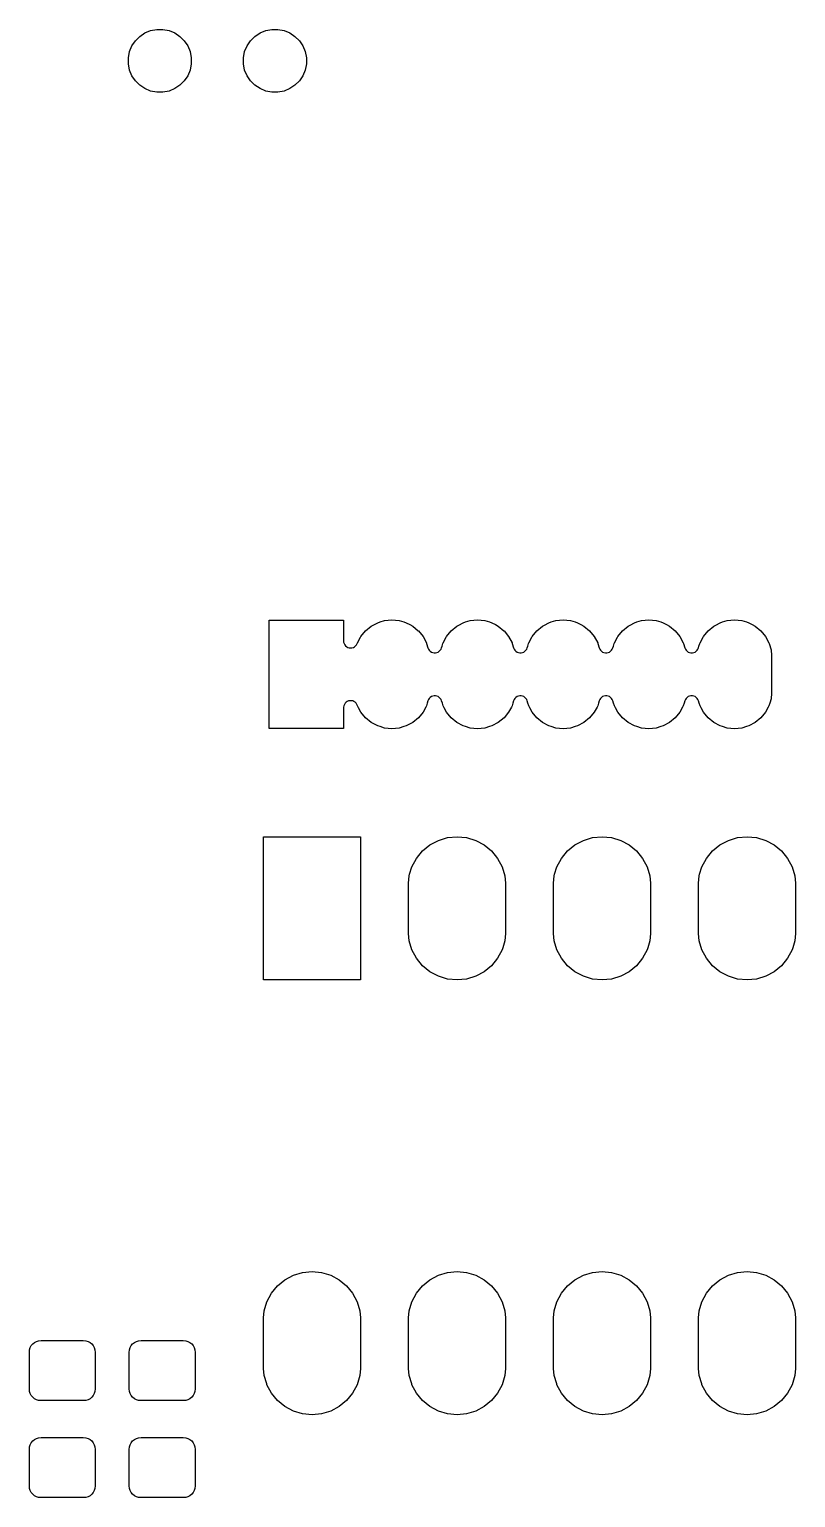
# Model space of a CAD drawing. Extents: x 44 to 169, y -134 to -49.
# Drawn here: x 107.35 to 120.77, y -132.33 to -106.6 of the extents above; entities that cross this region are included whole.
import ezdxf

# ---------------------------------------------------------------- set-up
doc = ezdxf.new("R2010")
doc.units = 0
doc.header["$MEASUREMENT"] = 0
doc.layers.add('BLACK', color=7, linetype='CONTINUOUS')

msp = doc.modelspace()

# ---------------------------------------------------------------- linework, layer by layer
at = {"layer": 'BLACK', "linetype": 'CONTINUOUS'}
for p, q in [((109.206, -106.799), (109.283, -106.722)), ((109.283, -106.722), (109.373, -106.662)), ((109.373, -106.662), (109.473, -106.62)), ((109.473, -106.62), (109.58, -106.599)), ((109.58, -106.599), (109.688, -106.599)), ((109.688, -106.599), (109.795, -106.62)), ((109.795, -106.62), (109.895, -106.662)), ((109.895, -106.662), (109.985, -106.722)), ((109.985, -106.722), (110.062, -106.799)), ((111.222, -106.799), (111.299, -106.722)), ((111.299, -106.722), (111.389, -106.662)), ((111.389, -106.662), (111.489, -106.62)), ((111.489, -106.62), (111.596, -106.599)), ((111.596, -106.599), (111.704, -106.599)), ((111.704, -106.599), (111.811, -106.62)), ((111.811, -106.62), (111.911, -106.662)), ((111.911, -106.662), (112.001, -106.722)), ((112.001, -106.722), (112.078, -106.799)), ((109.083, -107.096), (109.104, -106.989)), ((109.104, -106.989), (109.146, -106.889)), ((109.146, -106.889), (109.206, -106.799)), ((110.062, -106.799), (110.122, -106.889)), ((110.122, -106.889), (110.164, -106.989)), ((110.164, -106.989), (110.185, -107.096)), ((111.099, -107.096), (111.12, -106.989)), ((111.12, -106.989), (111.162, -106.889)), ((111.162, -106.889), (111.222, -106.799)), ((112.078, -106.799), (112.138, -106.889)), ((112.138, -106.889), (112.18, -106.989)), ((112.18, -106.989), (112.201, -107.096)), ((109.083, -107.204), (109.083, -107.096)), ((109.104, -107.311), (109.083, -107.204)), ((110.185, -107.204), (110.164, -107.311)), ((110.185, -107.096), (110.185, -107.204)), ((111.099, -107.204), (111.099, -107.096)), ((111.12, -107.311), (111.099, -107.204)), ((112.201, -107.204), (112.18, -107.311)), ((112.201, -107.096), (112.201, -107.204)), ((109.146, -107.411), (109.104, -107.311)), ((109.206, -107.501), (109.146, -107.411)), ((109.283, -107.578), (109.206, -107.501)), ((110.062, -107.501), (109.985, -107.578)), ((110.122, -107.411), (110.062, -107.501)), ((110.164, -107.311), (110.122, -107.411)), ((111.162, -107.411), (111.12, -107.311)), ((111.222, -107.501), (111.162, -107.411)), ((111.299, -107.578), (111.222, -107.501)), ((112.078, -107.501), (112.001, -107.578)), ((112.138, -107.411), (112.078, -107.501)), ((112.18, -107.311), (112.138, -107.411)), ((109.373, -107.638), (109.283, -107.578)), ((109.473, -107.68), (109.373, -107.638)), ((109.58, -107.701), (109.473, -107.68)), ((109.688, -107.701), (109.58, -107.701)), ((109.795, -107.68), (109.688, -107.701)), ((109.895, -107.638), (109.795, -107.68)), ((109.985, -107.578), (109.895, -107.638)), ((111.389, -107.638), (111.299, -107.578)), ((111.489, -107.68), (111.389, -107.638)), ((111.596, -107.701), (111.489, -107.68)), ((111.704, -107.701), (111.596, -107.701)), ((111.811, -107.68), (111.704, -107.701)), ((111.911, -107.638), (111.811, -107.68)), ((112.001, -107.578), (111.911, -107.638)), ((111.549, -118.851), (111.549, -116.949)), ((111.549, -116.949), (112.851, -116.949)), ((112.851, -116.949), (112.851, -117.313)), ((113.237, -117.137), (113.337, -117.056)), ((113.337, -117.056), (113.371, -117.037)), ((113.371, -117.037), (113.45, -116.996)), ((113.45, -116.996), (113.491, -116.983)), ((113.491, -116.983), (113.572, -116.958)), ((113.572, -116.958), (113.7, -116.946)), ((113.7, -116.946), (113.828, -116.958)), ((113.828, -116.958), (113.909, -116.983)), ((113.909, -116.983), (113.95, -116.996)), ((113.95, -116.996), (114.011, -117.028)), ((114.011, -117.028), (114.063, -117.056)), ((114.063, -117.056), (114.063, -117.056)), ((114.063, -117.056), (114.063, -117.056)), ((114.063, -117.056), (114.161, -117.137)), ((114.737, -117.137), (114.837, -117.056)), ((114.837, -117.056), (114.871, -117.037)), ((114.871, -117.037), (114.95, -116.996)), ((114.95, -116.996), (114.991, -116.983)), ((114.991, -116.983), (115.072, -116.958)), ((115.072, -116.958), (115.2, -116.946)), ((115.2, -116.946), (115.328, -116.958)), ((115.328, -116.958), (115.409, -116.983)), ((115.409, -116.983), (115.45, -116.996)), ((115.45, -116.996), (115.511, -117.028)), ((115.511, -117.028), (115.563, -117.056)), ((115.563, -117.056), (115.563, -117.056)), ((115.563, -117.056), (115.563, -117.056)), ((115.563, -117.056), (115.661, -117.137)), ((116.237, -117.137), (116.337, -117.056)), ((116.337, -117.056), (116.371, -117.037)), ((116.371, -117.037), (116.45, -116.996)), ((116.45, -116.996), (116.491, -116.983)), ((116.491, -116.983), (116.572, -116.958)), ((116.572, -116.958), (116.7, -116.946)), ((116.7, -116.946), (116.828, -116.958)), ((116.828, -116.958), (116.909, -116.983)), ((116.909, -116.983), (116.95, -116.996)), ((116.95, -116.996), (117.011, -117.028)), ((117.011, -117.028), (117.063, -117.056)), ((117.063, -117.056), (117.063, -117.056)), ((117.063, -117.056), (117.063, -117.056)), ((117.063, -117.056), (117.161, -117.137)), ((117.737, -117.137), (117.837, -117.056)), ((117.837, -117.056), (117.871, -117.037)), ((117.871, -117.037), (117.95, -116.996)), ((117.95, -116.996), (117.991, -116.983)), ((117.991, -116.983), (118.072, -116.958)), ((118.072, -116.958), (118.2, -116.946)), ((118.2, -116.946), (118.328, -116.958)), ((118.328, -116.958), (118.409, -116.983)), ((118.409, -116.983), (118.45, -116.996)), ((118.45, -116.996), (118.511, -117.028)), ((118.511, -117.028), (118.563, -117.056)), ((118.563, -117.056), (118.563, -117.056)), ((118.563, -117.056), (118.563, -117.056)), ((118.563, -117.056), (118.661, -117.137)), ((119.237, -117.137), (119.337, -117.056)), ((119.337, -117.056), (119.371, -117.037)), ((119.371, -117.037), (119.45, -116.996)), ((119.45, -116.996), (119.491, -116.983)), ((119.491, -116.983), (119.572, -116.958)), ((119.572, -116.958), (119.7, -116.946)), ((119.7, -116.946), (119.828, -116.958)), ((119.828, -116.958), (119.909, -116.983)), ((119.909, -116.983), (119.95, -116.996)), ((119.95, -116.996), (120.011, -117.028)), ((120.011, -117.028), (120.063, -117.056)), ((120.063, -117.056), (120.063, -117.056)), ((120.063, -117.056), (120.063, -117.056)), ((120.063, -117.056), (120.161, -117.137)), ((112.851, -117.313), (112.853, -117.338)), ((113.096, -117.35), (113.149, -117.25)), ((113.149, -117.25), (113.156, -117.237)), ((113.156, -117.237), (113.237, -117.137)), ((114.161, -117.137), (114.163, -117.137)), ((114.163, -117.137), (114.244, -117.237)), ((114.244, -117.237), (114.244, -117.237)), ((114.244, -117.237), (114.304, -117.35)), ((114.596, -117.35), (114.649, -117.25)), ((114.649, -117.25), (114.656, -117.237)), ((114.656, -117.237), (114.737, -117.137)), ((115.661, -117.137), (115.663, -117.137)), ((115.663, -117.137), (115.744, -117.237)), ((115.744, -117.237), (115.744, -117.237)), ((115.744, -117.237), (115.804, -117.35)), ((116.096, -117.35), (116.149, -117.25)), ((116.149, -117.25), (116.156, -117.237)), ((116.156, -117.237), (116.237, -117.137)), ((117.161, -117.137), (117.163, -117.137)), ((117.163, -117.137), (117.244, -117.237)), ((117.244, -117.237), (117.244, -117.237)), ((117.244, -117.237), (117.304, -117.35)), ((117.596, -117.35), (117.649, -117.25)), ((117.649, -117.25), (117.656, -117.237)), ((117.656, -117.237), (117.737, -117.137)), ((118.661, -117.137), (118.663, -117.137)), ((118.663, -117.137), (118.744, -117.237)), ((118.744, -117.237), (118.744, -117.237)), ((118.744, -117.237), (118.804, -117.35)), ((119.096, -117.35), (119.149, -117.25)), ((119.149, -117.25), (119.156, -117.237)), ((119.156, -117.237), (119.237, -117.137)), ((120.161, -117.137), (120.163, -117.137)), ((120.163, -117.137), (120.244, -117.237)), ((120.244, -117.237), (120.244, -117.237)), ((120.244, -117.237), (120.304, -117.35)), ((112.853, -117.338), (112.861, -117.361)), ((112.861, -117.361), (112.872, -117.383)), ((112.872, -117.383), (112.888, -117.402)), ((112.888, -117.402), (112.907, -117.417)), ((112.907, -117.417), (112.928, -117.429)), ((112.928, -117.429), (112.952, -117.436)), ((112.952, -117.436), (112.976, -117.438)), ((112.976, -117.438), (113, -117.436)), ((113, -117.436), (113.024, -117.429)), ((113.024, -117.429), (113.045, -117.417)), ((113.045, -117.417), (113.064, -117.402)), ((113.064, -117.402), (113.08, -117.383)), ((113.08, -117.383), (113.091, -117.361)), ((113.091, -117.361), (113.096, -117.35)), ((113.096, -117.35), (113.096, -117.35)), ((114.304, -117.35), (114.307, -117.358)), ((114.307, -117.358), (114.33, -117.435)), ((114.33, -117.435), (114.34, -117.458)), ((114.34, -117.458), (114.353, -117.478)), ((114.353, -117.478), (114.371, -117.496)), ((114.371, -117.496), (114.391, -117.509)), ((114.391, -117.509), (114.414, -117.519)), ((114.414, -117.519), (114.438, -117.524)), ((114.438, -117.524), (114.462, -117.524)), ((114.462, -117.524), (114.486, -117.519)), ((114.486, -117.519), (114.509, -117.509)), ((114.509, -117.509), (114.529, -117.496)), ((114.529, -117.496), (114.547, -117.478)), ((114.547, -117.478), (114.56, -117.458)), ((114.56, -117.458), (114.57, -117.435)), ((114.57, -117.435), (114.578, -117.409)), ((114.578, -117.409), (114.592, -117.361)), ((114.592, -117.361), (114.596, -117.35)), ((115.804, -117.35), (115.807, -117.358)), ((115.807, -117.358), (115.83, -117.435)), ((115.83, -117.435), (115.84, -117.458)), ((115.84, -117.458), (115.853, -117.478)), ((115.853, -117.478), (115.871, -117.496)), ((115.871, -117.496), (115.891, -117.509)), ((115.891, -117.509), (115.914, -117.519)), ((115.914, -117.519), (115.938, -117.524)), ((115.938, -117.524), (115.962, -117.524)), ((115.962, -117.524), (115.986, -117.519)), ((115.986, -117.519), (116.009, -117.509)), ((116.009, -117.509), (116.029, -117.496)), ((116.029, -117.496), (116.047, -117.478)), ((116.047, -117.478), (116.06, -117.458)), ((116.06, -117.458), (116.07, -117.435)), ((116.07, -117.435), (116.078, -117.409)), ((116.078, -117.409), (116.092, -117.361)), ((116.092, -117.361), (116.096, -117.35)), ((117.304, -117.35), (117.307, -117.358)), ((117.307, -117.358), (117.33, -117.435)), ((117.33, -117.435), (117.34, -117.458)), ((117.34, -117.458), (117.353, -117.478)), ((117.353, -117.478), (117.371, -117.496)), ((117.371, -117.496), (117.391, -117.509)), ((117.391, -117.509), (117.414, -117.519)), ((117.414, -117.519), (117.438, -117.524)), ((117.438, -117.524), (117.462, -117.524)), ((117.462, -117.524), (117.486, -117.519)), ((117.486, -117.519), (117.509, -117.509)), ((117.509, -117.509), (117.529, -117.496)), ((117.529, -117.496), (117.547, -117.478)), ((117.547, -117.478), (117.56, -117.458)), ((117.56, -117.458), (117.57, -117.435)), ((117.57, -117.435), (117.578, -117.409)), ((117.578, -117.409), (117.592, -117.361)), ((117.592, -117.361), (117.596, -117.35)), ((118.804, -117.35), (118.807, -117.358)), ((118.807, -117.358), (118.83, -117.435)), ((118.83, -117.435), (118.84, -117.458)), ((118.84, -117.458), (118.853, -117.478)), ((118.853, -117.478), (118.871, -117.496)), ((118.871, -117.496), (118.891, -117.509)), ((118.891, -117.509), (118.914, -117.519)), ((118.914, -117.519), (118.938, -117.524)), ((118.938, -117.524), (118.962, -117.524)), ((118.962, -117.524), (118.986, -117.519)), ((118.986, -117.519), (119.009, -117.509)), ((119.009, -117.509), (119.029, -117.496)), ((119.029, -117.496), (119.047, -117.478)), ((119.047, -117.478), (119.06, -117.458)), ((119.06, -117.458), (119.07, -117.435)), ((119.07, -117.435), (119.078, -117.409)), ((119.078, -117.409), (119.092, -117.361)), ((119.092, -117.361), (119.096, -117.35)), ((120.304, -117.35), (120.307, -117.358)), ((120.307, -117.358), (120.342, -117.472)), ((120.342, -117.472), (120.351, -117.568)), ((120.351, -117.568), (120.351, -118.232)), ((114.34, -118.342), (114.33, -118.365)), ((114.353, -118.322), (114.34, -118.342)), ((114.371, -118.304), (114.353, -118.322)), ((114.391, -118.291), (114.371, -118.304)), ((114.414, -118.281), (114.391, -118.291)), ((114.438, -118.276), (114.414, -118.281)), ((114.462, -118.276), (114.438, -118.276)), ((114.486, -118.281), (114.462, -118.276)), ((114.509, -118.291), (114.486, -118.281)), ((114.529, -118.304), (114.509, -118.291)), ((114.547, -118.322), (114.529, -118.304)), ((114.56, -118.342), (114.547, -118.322)), ((114.57, -118.365), (114.56, -118.342)), ((115.84, -118.342), (115.83, -118.365)), ((115.853, -118.322), (115.84, -118.342)), ((115.871, -118.304), (115.853, -118.322)), ((115.891, -118.291), (115.871, -118.304)), ((115.914, -118.281), (115.891, -118.291)), ((115.938, -118.276), (115.914, -118.281)), ((115.962, -118.276), (115.938, -118.276)), ((115.986, -118.281), (115.962, -118.276)), ((116.009, -118.291), (115.986, -118.281)), ((116.029, -118.304), (116.009, -118.291)), ((116.047, -118.322), (116.029, -118.304)), ((116.06, -118.342), (116.047, -118.322)), ((116.07, -118.365), (116.06, -118.342)), ((117.34, -118.342), (117.33, -118.365)), ((117.353, -118.322), (117.34, -118.342)), ((117.371, -118.304), (117.353, -118.322)), ((117.391, -118.291), (117.371, -118.304)), ((117.414, -118.281), (117.391, -118.291)), ((117.438, -118.276), (117.414, -118.281)), ((117.462, -118.276), (117.438, -118.276)), ((117.486, -118.281), (117.462, -118.276)), ((117.509, -118.291), (117.486, -118.281)), ((117.529, -118.304), (117.509, -118.291)), ((117.547, -118.322), (117.529, -118.304)), ((117.56, -118.342), (117.547, -118.322)), ((117.57, -118.365), (117.56, -118.342)), ((118.84, -118.342), (118.83, -118.365)), ((118.853, -118.322), (118.84, -118.342)), ((118.871, -118.304), (118.853, -118.322)), ((118.891, -118.291), (118.871, -118.304)), ((118.914, -118.281), (118.891, -118.291)), ((118.938, -118.276), (118.914, -118.281)), ((118.962, -118.276), (118.938, -118.276)), ((118.986, -118.281), (118.962, -118.276)), ((119.009, -118.291), (118.986, -118.281)), ((119.029, -118.304), (119.009, -118.291)), ((119.047, -118.322), (119.029, -118.304)), ((119.06, -118.342), (119.047, -118.322)), ((119.07, -118.365), (119.06, -118.342)), ((120.342, -118.328), (120.317, -118.407)), ((120.351, -118.232), (120.342, -118.328)), ((112.852, -118.474), (112.851, -118.487)), ((112.851, -118.487), (112.851, -118.851)), ((112.856, -118.45), (112.852, -118.474)), ((112.866, -118.428), (112.856, -118.45)), ((112.879, -118.407), (112.866, -118.428)), ((112.897, -118.39), (112.879, -118.407)), ((112.917, -118.376), (112.897, -118.39)), ((112.94, -118.367), (112.917, -118.376)), ((112.964, -118.362), (112.94, -118.367)), ((112.988, -118.362), (112.964, -118.362)), ((113.012, -118.367), (112.988, -118.362)), ((113.035, -118.376), (113.012, -118.367)), ((113.055, -118.39), (113.035, -118.376)), ((113.073, -118.407), (113.055, -118.39)), ((113.086, -118.428), (113.073, -118.407)), ((113.096, -118.45), (113.086, -118.428)), ((113.115, -118.487), (113.096, -118.45)), ((113.096, -118.45), (113.096, -118.45)), ((113.156, -118.563), (113.115, -118.487)), ((113.237, -118.663), (113.156, -118.563)), ((114.244, -118.563), (114.163, -118.663)), ((114.292, -118.474), (114.244, -118.563)), ((114.304, -118.45), (114.292, -118.474)), ((114.317, -118.407), (114.304, -118.45)), ((114.33, -118.365), (114.317, -118.407)), ((114.583, -118.407), (114.57, -118.365)), ((114.596, -118.45), (114.583, -118.407)), ((114.615, -118.487), (114.596, -118.45)), ((114.656, -118.563), (114.615, -118.487)), ((114.737, -118.663), (114.656, -118.563)), ((115.744, -118.563), (115.663, -118.663)), ((115.792, -118.474), (115.744, -118.563)), ((115.804, -118.45), (115.792, -118.474)), ((115.817, -118.407), (115.804, -118.45)), ((115.83, -118.365), (115.817, -118.407)), ((116.083, -118.407), (116.07, -118.365)), ((116.096, -118.45), (116.083, -118.407)), ((116.115, -118.487), (116.096, -118.45)), ((116.156, -118.563), (116.115, -118.487)), ((116.237, -118.663), (116.156, -118.563)), ((117.244, -118.563), (117.163, -118.663)), ((117.292, -118.474), (117.244, -118.563)), ((117.304, -118.45), (117.292, -118.474)), ((117.317, -118.407), (117.304, -118.45)), ((117.33, -118.365), (117.317, -118.407)), ((117.583, -118.407), (117.57, -118.365)), ((117.596, -118.45), (117.583, -118.407)), ((117.615, -118.487), (117.596, -118.45)), ((117.656, -118.563), (117.615, -118.487)), ((117.737, -118.663), (117.656, -118.563)), ((118.744, -118.563), (118.663, -118.663)), ((118.792, -118.474), (118.744, -118.563)), ((118.804, -118.45), (118.792, -118.474)), ((118.817, -118.407), (118.804, -118.45)), ((118.83, -118.365), (118.817, -118.407)), ((119.083, -118.407), (119.07, -118.365)), ((119.096, -118.45), (119.083, -118.407)), ((119.115, -118.487), (119.096, -118.45)), ((119.156, -118.563), (119.115, -118.487)), ((119.237, -118.663), (119.156, -118.563)), ((120.244, -118.563), (120.163, -118.663)), ((120.292, -118.474), (120.244, -118.563)), ((120.304, -118.45), (120.292, -118.474)), ((120.317, -118.407), (120.304, -118.45)), ((112.851, -118.851), (111.549, -118.851)), ((113.337, -118.744), (113.237, -118.663)), ((113.45, -118.804), (113.337, -118.744)), ((113.337, -118.744), (113.337, -118.744)), ((113.491, -118.817), (113.45, -118.804)), ((113.572, -118.842), (113.491, -118.817)), ((113.7, -118.854), (113.572, -118.842)), ((113.828, -118.842), (113.7, -118.854)), ((113.909, -118.817), (113.828, -118.842)), ((113.95, -118.804), (113.909, -118.817)), ((114.063, -118.744), (113.95, -118.804)), ((114.163, -118.663), (114.063, -118.744)), ((114.063, -118.744), (114.063, -118.744)), ((114.837, -118.744), (114.737, -118.663)), ((114.95, -118.804), (114.837, -118.744)), ((114.837, -118.744), (114.837, -118.744)), ((114.991, -118.817), (114.95, -118.804)), ((115.072, -118.842), (114.991, -118.817)), ((115.2, -118.854), (115.072, -118.842)), ((115.328, -118.842), (115.2, -118.854)), ((115.409, -118.817), (115.328, -118.842)), ((115.45, -118.804), (115.409, -118.817)), ((115.563, -118.744), (115.45, -118.804)), ((115.663, -118.663), (115.563, -118.744)), ((115.563, -118.744), (115.563, -118.744)), ((116.337, -118.744), (116.237, -118.663)), ((116.45, -118.804), (116.337, -118.744)), ((116.337, -118.744), (116.337, -118.744)), ((116.491, -118.817), (116.45, -118.804)), ((116.572, -118.842), (116.491, -118.817)), ((116.7, -118.854), (116.572, -118.842)), ((116.828, -118.842), (116.7, -118.854)), ((116.909, -118.817), (116.828, -118.842)), ((116.95, -118.804), (116.909, -118.817)), ((117.063, -118.744), (116.95, -118.804)), ((117.163, -118.663), (117.063, -118.744)), ((117.063, -118.744), (117.063, -118.744)), ((117.837, -118.744), (117.737, -118.663)), ((117.95, -118.804), (117.837, -118.744)), ((117.837, -118.744), (117.837, -118.744)), ((117.991, -118.817), (117.95, -118.804)), ((118.072, -118.842), (117.991, -118.817)), ((118.2, -118.854), (118.072, -118.842)), ((118.328, -118.842), (118.2, -118.854)), ((118.409, -118.817), (118.328, -118.842)), ((118.45, -118.804), (118.409, -118.817)), ((118.563, -118.744), (118.45, -118.804)), ((118.663, -118.663), (118.563, -118.744)), ((118.563, -118.744), (118.563, -118.744)), ((119.337, -118.744), (119.237, -118.663)), ((119.45, -118.804), (119.337, -118.744)), ((119.337, -118.744), (119.337, -118.744)), ((119.491, -118.817), (119.45, -118.804)), ((119.572, -118.842), (119.491, -118.817)), ((119.7, -118.854), (119.572, -118.842)), ((119.828, -118.842), (119.7, -118.854)), ((119.909, -118.817), (119.828, -118.842)), ((119.95, -118.804), (119.909, -118.817)), ((120.063, -118.744), (119.95, -118.804)), ((120.163, -118.663), (120.063, -118.744)), ((120.063, -118.744), (120.063, -118.744)), ((111.449, -123.251), (111.449, -120.749)), ((111.449, -120.749), (113.151, -120.749)), ((113.151, -120.749), (113.151, -123.251)), ((114.235, -120.995), (114.365, -120.889)), ((114.365, -120.889), (114.513, -120.81)), ((114.513, -120.81), (114.673, -120.761)), ((114.513, -120.81), (114.513, -120.81)), ((114.513, -120.81), (114.513, -120.81)), ((114.673, -120.761), (114.84, -120.745)), ((114.673, -120.761), (114.673, -120.761)), ((114.673, -120.761), (114.673, -120.761)), ((114.84, -120.745), (115.007, -120.761)), ((115.007, -120.761), (115.007, -120.761)), ((115.007, -120.761), (115.007, -120.761)), ((115.007, -120.761), (115.167, -120.81)), ((115.167, -120.81), (115.167, -120.81)), ((115.167, -120.81), (115.167, -120.81)), ((115.167, -120.81), (115.315, -120.889)), ((115.315, -120.889), (115.445, -120.995)), ((116.775, -120.995), (116.905, -120.889)), ((116.905, -120.889), (117.053, -120.81)), ((117.053, -120.81), (117.213, -120.761)), ((117.053, -120.81), (117.053, -120.81)), ((117.053, -120.81), (117.053, -120.81)), ((117.213, -120.761), (117.38, -120.745)), ((117.213, -120.761), (117.213, -120.761)), ((117.213, -120.761), (117.213, -120.761)), ((117.38, -120.745), (117.547, -120.761)), ((117.547, -120.761), (117.547, -120.761)), ((117.547, -120.761), (117.547, -120.761)), ((117.547, -120.761), (117.707, -120.81)), ((117.707, -120.81), (117.707, -120.81)), ((117.707, -120.81), (117.707, -120.81)), ((117.707, -120.81), (117.855, -120.889)), ((117.855, -120.889), (117.985, -120.995)), ((119.315, -120.995), (119.445, -120.889)), ((119.445, -120.889), (119.593, -120.81)), ((119.593, -120.81), (119.753, -120.761)), ((119.593, -120.81), (119.593, -120.81)), ((119.593, -120.81), (119.593, -120.81)), ((119.753, -120.761), (119.92, -120.745)), ((119.753, -120.761), (119.753, -120.761)), ((119.753, -120.761), (119.753, -120.761)), ((119.92, -120.745), (120.087, -120.761)), ((120.087, -120.761), (120.087, -120.761)), ((120.087, -120.761), (120.087, -120.761)), ((120.087, -120.761), (120.247, -120.81)), ((120.247, -120.81), (120.247, -120.81)), ((120.247, -120.81), (120.247, -120.81)), ((120.247, -120.81), (120.395, -120.889)), ((120.395, -120.889), (120.525, -120.995)), ((114.05, -121.273), (114.129, -121.125)), ((114.129, -121.125), (114.235, -120.995)), ((115.445, -120.995), (115.551, -121.125)), ((115.551, -121.125), (115.63, -121.273)), ((116.59, -121.273), (116.669, -121.125)), ((116.669, -121.125), (116.775, -120.995)), ((117.985, -120.995), (118.091, -121.125)), ((118.091, -121.125), (118.17, -121.273)), ((119.13, -121.273), (119.209, -121.125)), ((119.209, -121.125), (119.315, -120.995)), ((120.525, -120.995), (120.631, -121.125)), ((120.631, -121.125), (120.71, -121.273)), ((114.001, -121.433), (114.01, -121.404)), ((114.01, -121.404), (114.05, -121.273)), ((114.05, -121.273), (114.05, -121.273)), ((114.05, -121.273), (114.05, -121.273)), ((115.63, -121.273), (115.63, -121.273)), ((115.63, -121.273), (115.63, -121.273)), ((115.63, -121.273), (115.679, -121.433)), ((116.541, -121.433), (116.55, -121.404)), ((116.55, -121.404), (116.59, -121.273)), ((116.59, -121.273), (116.59, -121.273)), ((116.59, -121.273), (116.59, -121.273)), ((118.17, -121.273), (118.17, -121.273)), ((118.17, -121.273), (118.17, -121.273)), ((118.17, -121.273), (118.219, -121.433)), ((119.081, -121.433), (119.09, -121.404)), ((119.09, -121.404), (119.13, -121.273)), ((119.13, -121.273), (119.13, -121.273)), ((119.13, -121.273), (119.13, -121.273)), ((120.71, -121.273), (120.71, -121.273)), ((120.71, -121.273), (120.71, -121.273)), ((120.71, -121.273), (120.759, -121.433)), ((113.989, -121.558), (114.001, -121.433)), ((113.989, -122.442), (113.989, -121.558)), ((115.679, -121.433), (115.679, -121.433)), ((115.679, -121.433), (115.679, -121.433)), ((115.679, -121.433), (115.691, -121.558)), ((115.691, -121.558), (115.691, -122.442)), ((116.529, -121.558), (116.541, -121.433)), ((116.529, -122.442), (116.529, -121.558)), ((118.219, -121.433), (118.219, -121.433)), ((118.219, -121.433), (118.219, -121.433)), ((118.219, -121.433), (118.231, -121.558)), ((118.231, -121.558), (118.231, -122.442)), ((119.069, -121.558), (119.081, -121.433)), ((119.069, -122.442), (119.069, -121.558)), ((120.759, -121.433), (120.759, -121.433)), ((120.759, -121.433), (120.759, -121.433)), ((120.759, -121.433), (120.771, -121.558)), ((120.771, -121.558), (120.771, -122.442)), ((114.001, -122.567), (113.989, -122.442)), ((115.691, -122.442), (115.679, -122.567)), ((116.541, -122.567), (116.529, -122.442)), ((118.231, -122.442), (118.219, -122.567)), ((119.081, -122.567), (119.069, -122.442)), ((120.771, -122.442), (120.759, -122.567)), ((114.05, -122.727), (114.001, -122.567)), ((114.001, -122.567), (114.001, -122.567)), ((114.001, -122.567), (114.001, -122.567)), ((114.001, -122.567), (114.001, -122.567)), ((115.64, -122.695), (115.63, -122.727)), ((115.679, -122.567), (115.64, -122.695)), ((115.679, -122.567), (115.679, -122.567)), ((115.679, -122.567), (115.679, -122.567)), ((116.59, -122.727), (116.541, -122.567)), ((116.541, -122.567), (116.541, -122.567)), ((116.541, -122.567), (116.541, -122.567)), ((116.541, -122.567), (116.541, -122.567)), ((118.18, -122.695), (118.17, -122.727)), ((118.219, -122.567), (118.18, -122.695)), ((118.219, -122.567), (118.219, -122.567)), ((118.219, -122.567), (118.219, -122.567)), ((119.13, -122.727), (119.081, -122.567)), ((119.081, -122.567), (119.081, -122.567)), ((119.081, -122.567), (119.081, -122.567)), ((119.081, -122.567), (119.081, -122.567)), ((120.72, -122.695), (120.71, -122.727)), ((120.759, -122.567), (120.72, -122.695)), ((120.759, -122.567), (120.759, -122.567)), ((120.759, -122.567), (120.759, -122.567)), ((114.129, -122.875), (114.05, -122.727)), ((114.235, -123.005), (114.129, -122.875)), ((115.551, -122.875), (115.445, -123.005)), ((115.63, -122.727), (115.551, -122.875)), ((116.669, -122.875), (116.59, -122.727)), ((116.775, -123.005), (116.669, -122.875)), ((118.091, -122.875), (117.985, -123.005)), ((118.17, -122.727), (118.091, -122.875)), ((119.209, -122.875), (119.13, -122.727)), ((119.315, -123.005), (119.209, -122.875)), ((120.631, -122.875), (120.525, -123.005)), ((120.71, -122.727), (120.631, -122.875)), ((114.365, -123.111), (114.235, -123.005)), ((114.513, -123.19), (114.365, -123.111)), ((114.673, -123.239), (114.513, -123.19)), ((114.513, -123.19), (114.513, -123.19)), ((114.513, -123.19), (114.513, -123.19)), ((115.167, -123.19), (115.007, -123.239)), ((115.315, -123.111), (115.167, -123.19)), ((115.167, -123.19), (115.167, -123.19)), ((115.167, -123.19), (115.167, -123.19)), ((115.445, -123.005), (115.315, -123.111)), ((116.905, -123.111), (116.775, -123.005)), ((117.053, -123.19), (116.905, -123.111)), ((117.213, -123.239), (117.053, -123.19)), ((117.053, -123.19), (117.053, -123.19)), ((117.053, -123.19), (117.053, -123.19)), ((117.707, -123.19), (117.547, -123.239)), ((117.855, -123.111), (117.707, -123.19)), ((117.707, -123.19), (117.707, -123.19)), ((117.707, -123.19), (117.707, -123.19)), ((117.985, -123.005), (117.855, -123.111)), ((119.445, -123.111), (119.315, -123.005)), ((119.593, -123.19), (119.445, -123.111)), ((119.753, -123.239), (119.593, -123.19)), ((119.593, -123.19), (119.593, -123.19)), ((119.593, -123.19), (119.593, -123.19)), ((120.247, -123.19), (120.087, -123.239)), ((120.395, -123.111), (120.247, -123.19)), ((120.247, -123.19), (120.247, -123.19)), ((120.247, -123.19), (120.247, -123.19)), ((120.525, -123.005), (120.395, -123.111)), ((113.151, -123.251), (111.449, -123.251)), ((114.84, -123.255), (114.673, -123.239)), ((114.673, -123.239), (114.673, -123.239)), ((114.673, -123.239), (114.673, -123.239)), ((115.007, -123.239), (114.84, -123.255)), ((115.007, -123.239), (115.007, -123.239)), ((115.007, -123.239), (115.007, -123.239)), ((117.38, -123.255), (117.213, -123.239)), ((117.213, -123.239), (117.213, -123.239)), ((117.213, -123.239), (117.213, -123.239)), ((117.547, -123.239), (117.38, -123.255)), ((117.547, -123.239), (117.547, -123.239)), ((117.547, -123.239), (117.547, -123.239)), ((119.92, -123.255), (119.753, -123.239)), ((119.753, -123.239), (119.753, -123.239)), ((119.753, -123.239), (119.753, -123.239)), ((120.087, -123.239), (119.92, -123.255)), ((120.087, -123.239), (120.087, -123.239)), ((120.087, -123.239), (120.087, -123.239)), ((112.133, -128.381), (112.3, -128.365)), ((112.3, -128.365), (112.467, -128.381)), ((114.673, -128.381), (114.84, -128.365)), ((114.84, -128.365), (115.007, -128.381)), ((117.213, -128.381), (117.38, -128.365)), ((117.38, -128.365), (117.547, -128.381)), ((119.753, -128.381), (119.92, -128.365)), ((119.92, -128.365), (120.087, -128.381)), ((111.589, -128.745), (111.695, -128.615)), ((111.695, -128.615), (111.825, -128.509)), ((111.825, -128.509), (111.973, -128.43)), ((111.973, -128.43), (112.133, -128.381)), ((111.973, -128.43), (111.973, -128.43)), ((111.973, -128.43), (111.973, -128.43)), ((112.133, -128.381), (112.133, -128.381)), ((112.133, -128.381), (112.133, -128.381)), ((112.467, -128.381), (112.467, -128.381)), ((112.467, -128.381), (112.467, -128.381)), ((112.467, -128.381), (112.627, -128.43)), ((112.627, -128.43), (112.627, -128.43)), ((112.627, -128.43), (112.627, -128.43)), ((112.627, -128.43), (112.775, -128.509)), ((112.775, -128.509), (112.905, -128.615)), ((112.905, -128.615), (113.011, -128.745)), ((114.129, -128.745), (114.235, -128.615)), ((114.235, -128.615), (114.365, -128.509)), ((114.365, -128.509), (114.513, -128.43)), ((114.513, -128.43), (114.673, -128.381)), ((114.513, -128.43), (114.513, -128.43)), ((114.513, -128.43), (114.513, -128.43)), ((114.673, -128.381), (114.673, -128.381)), ((114.673, -128.381), (114.673, -128.381)), ((115.007, -128.381), (115.007, -128.381)), ((115.007, -128.381), (115.007, -128.381)), ((115.007, -128.381), (115.167, -128.43)), ((115.167, -128.43), (115.167, -128.43)), ((115.167, -128.43), (115.167, -128.43)), ((115.167, -128.43), (115.315, -128.509)), ((115.315, -128.509), (115.445, -128.615)), ((115.445, -128.615), (115.551, -128.745)), ((116.669, -128.745), (116.775, -128.615)), ((116.775, -128.615), (116.905, -128.509)), ((116.905, -128.509), (117.053, -128.43)), ((117.053, -128.43), (117.213, -128.381)), ((117.053, -128.43), (117.053, -128.43)), ((117.053, -128.43), (117.053, -128.43)), ((117.213, -128.381), (117.213, -128.381)), ((117.213, -128.381), (117.213, -128.381)), ((117.547, -128.381), (117.547, -128.381)), ((117.547, -128.381), (117.547, -128.381)), ((117.547, -128.381), (117.707, -128.43)), ((117.707, -128.43), (117.707, -128.43)), ((117.707, -128.43), (117.707, -128.43)), ((117.707, -128.43), (117.855, -128.509)), ((117.855, -128.509), (117.985, -128.615)), ((117.985, -128.615), (118.091, -128.745)), ((119.209, -128.745), (119.315, -128.615)), ((119.315, -128.615), (119.445, -128.509)), ((119.445, -128.509), (119.593, -128.43)), ((119.593, -128.43), (119.753, -128.381)), ((119.593, -128.43), (119.593, -128.43)), ((119.593, -128.43), (119.593, -128.43)), ((119.753, -128.381), (119.753, -128.381)), ((119.753, -128.381), (119.753, -128.381)), ((120.087, -128.381), (120.087, -128.381)), ((120.087, -128.381), (120.087, -128.381)), ((120.087, -128.381), (120.247, -128.43)), ((120.247, -128.43), (120.247, -128.43)), ((120.247, -128.43), (120.247, -128.43)), ((120.247, -128.43), (120.395, -128.509)), ((120.395, -128.509), (120.525, -128.615)), ((120.525, -128.615), (120.631, -128.745)), ((111.51, -128.893), (111.589, -128.745)), ((113.011, -128.745), (113.09, -128.893)), ((114.05, -128.893), (114.129, -128.745)), ((115.551, -128.745), (115.63, -128.893)), ((116.59, -128.893), (116.669, -128.745)), ((118.091, -128.745), (118.17, -128.893)), ((119.13, -128.893), (119.209, -128.745)), ((120.631, -128.745), (120.71, -128.893)), ((111.449, -129.178), (111.461, -129.053)), ((111.461, -129.053), (111.51, -128.893)), ((111.461, -129.053), (111.461, -129.053)), ((111.51, -128.893), (111.51, -128.893)), ((111.51, -128.893), (111.51, -128.893)), ((113.09, -128.893), (113.09, -128.893)), ((113.09, -128.893), (113.09, -128.893)), ((113.09, -128.893), (113.139, -129.053)), ((113.139, -129.053), (113.139, -129.053)), ((113.139, -129.053), (113.139, -129.053)), ((113.139, -129.053), (113.151, -129.178)), ((113.989, -129.178), (114.001, -129.053)), ((114.001, -129.053), (114.05, -128.893)), ((114.001, -129.053), (114.001, -129.053)), ((114.05, -128.893), (114.05, -128.893)), ((114.05, -128.893), (114.05, -128.893)), ((115.63, -128.893), (115.63, -128.893)), ((115.63, -128.893), (115.63, -128.893)), ((115.63, -128.893), (115.679, -129.053)), ((115.679, -129.053), (115.679, -129.053)), ((115.679, -129.053), (115.679, -129.053)), ((115.679, -129.053), (115.691, -129.178)), ((116.529, -129.178), (116.541, -129.053)), ((116.541, -129.053), (116.59, -128.893)), ((116.541, -129.053), (116.541, -129.053)), ((116.59, -128.893), (116.59, -128.893)), ((116.59, -128.893), (116.59, -128.893)), ((118.17, -128.893), (118.17, -128.893)), ((118.17, -128.893), (118.17, -128.893)), ((118.17, -128.893), (118.219, -129.053)), ((118.219, -129.053), (118.219, -129.053)), ((118.219, -129.053), (118.219, -129.053)), ((118.219, -129.053), (118.231, -129.178)), ((119.069, -129.178), (119.081, -129.053)), ((119.081, -129.053), (119.13, -128.893)), ((119.081, -129.053), (119.081, -129.053)), ((119.13, -128.893), (119.13, -128.893)), ((119.13, -128.893), (119.13, -128.893)), ((120.71, -128.893), (120.71, -128.893)), ((120.71, -128.893), (120.71, -128.893)), ((120.71, -128.893), (120.759, -129.053)), ((120.759, -129.053), (120.759, -129.053)), ((120.759, -129.053), (120.759, -129.053)), ((120.759, -129.053), (120.771, -129.178)), ((111.449, -130.062), (111.449, -129.178)), ((113.151, -129.178), (113.151, -130.062)), ((113.989, -130.062), (113.989, -129.178)), ((115.691, -129.178), (115.691, -130.062)), ((116.529, -130.062), (116.529, -129.178)), ((118.231, -129.178), (118.231, -130.062)), ((119.069, -130.062), (119.069, -129.178)), ((120.771, -129.178), (120.771, -130.062)), ((107.365, -129.698), (107.383, -129.663)), ((107.383, -129.663), (107.408, -129.633)), ((107.408, -129.633), (107.438, -129.608)), ((107.438, -129.608), (107.473, -129.59)), ((107.473, -129.59), (107.511, -129.578)), ((107.511, -129.578), (107.556, -129.574)), ((107.556, -129.574), (108.294, -129.574)), ((108.294, -129.574), (108.339, -129.578)), ((108.339, -129.578), (108.377, -129.59)), ((108.377, -129.59), (108.412, -129.608)), ((108.412, -129.608), (108.442, -129.633)), ((108.442, -129.633), (108.467, -129.663)), ((108.467, -129.663), (108.485, -129.698)), ((109.115, -129.698), (109.133, -129.663)), ((109.133, -129.663), (109.158, -129.633)), ((109.158, -129.633), (109.188, -129.608)), ((109.188, -129.608), (109.223, -129.59)), ((109.223, -129.59), (109.261, -129.578)), ((109.261, -129.578), (109.306, -129.574)), ((109.306, -129.574), (110.044, -129.574)), ((110.044, -129.574), (110.089, -129.578)), ((110.089, -129.578), (110.127, -129.59)), ((110.127, -129.59), (110.162, -129.608)), ((110.162, -129.608), (110.192, -129.633)), ((110.192, -129.633), (110.217, -129.663)), ((110.217, -129.663), (110.235, -129.698)), ((107.349, -129.781), (107.353, -129.736)), ((107.349, -130.419), (107.349, -129.781)), ((107.353, -129.736), (107.365, -129.698)), ((108.485, -129.698), (108.497, -129.736)), ((108.497, -129.736), (108.501, -129.781)), ((108.501, -129.781), (108.501, -130.419)), ((109.099, -129.781), (109.103, -129.736)), ((109.099, -130.419), (109.099, -129.781)), ((109.103, -129.736), (109.115, -129.698)), ((110.235, -129.698), (110.247, -129.736)), ((110.247, -129.736), (110.251, -129.781)), ((110.251, -129.781), (110.251, -130.419)), ((111.461, -130.187), (111.449, -130.062)), ((113.151, -130.062), (113.139, -130.187)), ((114.001, -130.187), (113.989, -130.062)), ((115.691, -130.062), (115.679, -130.187)), ((116.541, -130.187), (116.529, -130.062)), ((118.231, -130.062), (118.219, -130.187)), ((119.081, -130.187), (119.069, -130.062)), ((120.771, -130.062), (120.759, -130.187)), ((107.353, -130.464), (107.349, -130.419)), ((108.501, -130.419), (108.497, -130.464)), ((109.103, -130.464), (109.099, -130.419)), ((110.251, -130.419), (110.247, -130.464)), ((111.506, -130.334), (111.461, -130.187)), ((111.461, -130.187), (111.461, -130.187)), ((111.461, -130.187), (111.461, -130.187)), ((111.51, -130.347), (111.506, -130.334)), ((111.589, -130.495), (111.51, -130.347)), ((113.09, -130.347), (113.011, -130.495)), ((113.139, -130.187), (113.09, -130.347)), ((113.09, -130.347), (113.09, -130.347)), ((113.139, -130.187), (113.139, -130.187)), ((113.139, -130.187), (113.139, -130.187)), ((114.046, -130.334), (114.001, -130.187)), ((114.001, -130.187), (114.001, -130.187)), ((114.001, -130.187), (114.001, -130.187)), ((114.05, -130.347), (114.046, -130.334)), ((114.129, -130.495), (114.05, -130.347)), ((115.63, -130.347), (115.551, -130.495)), ((115.679, -130.187), (115.63, -130.347)), ((115.63, -130.347), (115.63, -130.347)), ((115.679, -130.187), (115.679, -130.187)), ((115.679, -130.187), (115.679, -130.187)), ((116.586, -130.334), (116.541, -130.187)), ((116.541, -130.187), (116.541, -130.187)), ((116.541, -130.187), (116.541, -130.187)), ((116.59, -130.347), (116.586, -130.334)), ((116.669, -130.495), (116.59, -130.347)), ((118.17, -130.347), (118.091, -130.495)), ((118.219, -130.187), (118.17, -130.347)), ((118.17, -130.347), (118.17, -130.347)), ((118.219, -130.187), (118.219, -130.187)), ((118.219, -130.187), (118.219, -130.187)), ((119.126, -130.334), (119.081, -130.187)), ((119.081, -130.187), (119.081, -130.187)), ((119.081, -130.187), (119.081, -130.187)), ((119.13, -130.347), (119.126, -130.334)), ((119.209, -130.495), (119.13, -130.347)), ((120.71, -130.347), (120.631, -130.495)), ((120.759, -130.187), (120.71, -130.347)), ((120.71, -130.347), (120.71, -130.347)), ((120.759, -130.187), (120.759, -130.187)), ((120.759, -130.187), (120.759, -130.187)), ((107.365, -130.502), (107.353, -130.464)), ((107.383, -130.537), (107.365, -130.502)), ((107.408, -130.567), (107.383, -130.537)), ((107.438, -130.592), (107.408, -130.567)), ((107.473, -130.61), (107.438, -130.592)), ((107.511, -130.622), (107.473, -130.61)), ((107.556, -130.626), (107.511, -130.622)), ((108.294, -130.626), (107.556, -130.626)), ((108.339, -130.622), (108.294, -130.626)), ((108.377, -130.61), (108.339, -130.622)), ((108.412, -130.592), (108.377, -130.61)), ((108.442, -130.567), (108.412, -130.592)), ((108.467, -130.537), (108.442, -130.567)), ((108.485, -130.502), (108.467, -130.537)), ((108.497, -130.464), (108.485, -130.502)), ((109.115, -130.502), (109.103, -130.464)), ((109.133, -130.537), (109.115, -130.502)), ((109.158, -130.567), (109.133, -130.537)), ((109.188, -130.592), (109.158, -130.567)), ((109.223, -130.61), (109.188, -130.592)), ((109.261, -130.622), (109.223, -130.61)), ((109.306, -130.626), (109.261, -130.622)), ((110.044, -130.626), (109.306, -130.626)), ((110.089, -130.622), (110.044, -130.626)), ((110.127, -130.61), (110.089, -130.622)), ((110.162, -130.592), (110.127, -130.61)), ((110.192, -130.567), (110.162, -130.592)), ((110.217, -130.537), (110.192, -130.567)), ((110.235, -130.502), (110.217, -130.537)), ((110.247, -130.464), (110.235, -130.502)), ((111.695, -130.625), (111.589, -130.495)), ((111.825, -130.731), (111.695, -130.625)), ((112.905, -130.625), (112.775, -130.731)), ((113.011, -130.495), (112.905, -130.625)), ((114.235, -130.625), (114.129, -130.495)), ((114.365, -130.731), (114.235, -130.625)), ((115.445, -130.625), (115.315, -130.731)), ((115.551, -130.495), (115.445, -130.625)), ((116.775, -130.625), (116.669, -130.495)), ((116.905, -130.731), (116.775, -130.625)), ((117.985, -130.625), (117.855, -130.731)), ((118.091, -130.495), (117.985, -130.625)), ((119.315, -130.625), (119.209, -130.495)), ((119.445, -130.731), (119.315, -130.625)), ((120.525, -130.625), (120.395, -130.731)), ((120.631, -130.495), (120.525, -130.625)), ((111.973, -130.81), (111.825, -130.731)), ((112.133, -130.859), (111.973, -130.81)), ((111.973, -130.81), (111.973, -130.81)), ((111.973, -130.81), (111.973, -130.81)), ((112.3, -130.875), (112.133, -130.859)), ((112.133, -130.859), (112.133, -130.859)), ((112.133, -130.859), (112.133, -130.859)), ((112.467, -130.859), (112.3, -130.875)), ((112.627, -130.81), (112.467, -130.859)), ((112.467, -130.859), (112.467, -130.859)), ((112.467, -130.859), (112.467, -130.859)), ((112.775, -130.731), (112.627, -130.81)), ((112.627, -130.81), (112.627, -130.81)), ((112.627, -130.81), (112.627, -130.81)), ((114.513, -130.81), (114.365, -130.731)), ((114.673, -130.859), (114.513, -130.81)), ((114.513, -130.81), (114.513, -130.81)), ((114.513, -130.81), (114.513, -130.81)), ((114.84, -130.875), (114.673, -130.859)), ((114.673, -130.859), (114.673, -130.859)), ((114.673, -130.859), (114.673, -130.859)), ((115.007, -130.859), (114.84, -130.875)), ((115.167, -130.81), (115.007, -130.859)), ((115.007, -130.859), (115.007, -130.859)), ((115.007, -130.859), (115.007, -130.859)), ((115.315, -130.731), (115.167, -130.81)), ((115.167, -130.81), (115.167, -130.81)), ((115.167, -130.81), (115.167, -130.81)), ((117.053, -130.81), (116.905, -130.731)), ((117.213, -130.859), (117.053, -130.81)), ((117.053, -130.81), (117.053, -130.81)), ((117.053, -130.81), (117.053, -130.81)), ((117.38, -130.875), (117.213, -130.859)), ((117.213, -130.859), (117.213, -130.859)), ((117.213, -130.859), (117.213, -130.859)), ((117.547, -130.859), (117.38, -130.875)), ((117.707, -130.81), (117.547, -130.859)), ((117.547, -130.859), (117.547, -130.859)), ((117.547, -130.859), (117.547, -130.859)), ((117.855, -130.731), (117.707, -130.81)), ((117.707, -130.81), (117.707, -130.81)), ((117.707, -130.81), (117.707, -130.81)), ((119.593, -130.81), (119.445, -130.731)), ((119.753, -130.859), (119.593, -130.81)), ((119.593, -130.81), (119.593, -130.81)), ((119.593, -130.81), (119.593, -130.81)), ((119.92, -130.875), (119.753, -130.859)), ((119.753, -130.859), (119.753, -130.859)), ((119.753, -130.859), (119.753, -130.859)), ((120.087, -130.859), (119.92, -130.875)), ((120.247, -130.81), (120.087, -130.859)), ((120.087, -130.859), (120.087, -130.859)), ((120.087, -130.859), (120.087, -130.859)), ((120.395, -130.731), (120.247, -130.81)), ((120.247, -130.81), (120.247, -130.81)), ((120.247, -130.81), (120.247, -130.81)), ((107.349, -131.481), (107.353, -131.436)), ((107.353, -131.436), (107.365, -131.398)), ((107.365, -131.398), (107.383, -131.363)), ((107.383, -131.363), (107.408, -131.333)), ((107.408, -131.333), (107.438, -131.308)), ((107.438, -131.308), (107.473, -131.29)), ((107.473, -131.29), (107.511, -131.278)), ((107.511, -131.278), (107.556, -131.274)), ((107.556, -131.274), (108.294, -131.274)), ((108.294, -131.274), (108.339, -131.278)), ((108.339, -131.278), (108.377, -131.29)), ((108.377, -131.29), (108.412, -131.308)), ((108.412, -131.308), (108.442, -131.333)), ((108.442, -131.333), (108.467, -131.363)), ((108.467, -131.363), (108.485, -131.398)), ((108.485, -131.398), (108.497, -131.436)), ((108.497, -131.436), (108.501, -131.481)), ((109.099, -131.481), (109.103, -131.436)), ((109.103, -131.436), (109.115, -131.398)), ((109.115, -131.398), (109.133, -131.363)), ((109.133, -131.363), (109.158, -131.333)), ((109.158, -131.333), (109.188, -131.308)), ((109.188, -131.308), (109.223, -131.29)), ((109.223, -131.29), (109.261, -131.278)), ((109.261, -131.278), (109.306, -131.274)), ((109.306, -131.274), (110.044, -131.274)), ((110.044, -131.274), (110.089, -131.278)), ((110.089, -131.278), (110.127, -131.29)), ((110.127, -131.29), (110.162, -131.308)), ((110.162, -131.308), (110.192, -131.333)), ((110.192, -131.333), (110.217, -131.363)), ((110.217, -131.363), (110.235, -131.398)), ((110.235, -131.398), (110.247, -131.436)), ((110.247, -131.436), (110.251, -131.481)), ((107.349, -132.119), (107.349, -131.481)), ((108.501, -131.481), (108.501, -132.119)), ((109.099, -132.119), (109.099, -131.481)), ((110.251, -131.481), (110.251, -132.119)), ((107.353, -132.164), (107.349, -132.119)), ((107.365, -132.202), (107.353, -132.164)), ((107.383, -132.237), (107.365, -132.202)), ((108.485, -132.202), (108.467, -132.237)), ((108.497, -132.164), (108.485, -132.202)), ((108.501, -132.119), (108.497, -132.164)), ((109.103, -132.164), (109.099, -132.119)), ((109.115, -132.202), (109.103, -132.164)), ((109.133, -132.237), (109.115, -132.202)), ((110.235, -132.202), (110.217, -132.237)), ((110.247, -132.164), (110.235, -132.202)), ((110.251, -132.119), (110.247, -132.164)), ((107.408, -132.267), (107.383, -132.237)), ((107.438, -132.292), (107.408, -132.267)), ((107.473, -132.31), (107.438, -132.292)), ((107.511, -132.322), (107.473, -132.31)), ((107.556, -132.326), (107.511, -132.322)), ((108.294, -132.326), (107.556, -132.326)), ((108.339, -132.322), (108.294, -132.326)), ((108.377, -132.31), (108.339, -132.322)), ((108.412, -132.292), (108.377, -132.31)), ((108.442, -132.267), (108.412, -132.292)), ((108.467, -132.237), (108.442, -132.267)), ((109.158, -132.267), (109.133, -132.237)), ((109.188, -132.292), (109.158, -132.267)), ((109.223, -132.31), (109.188, -132.292)), ((109.261, -132.322), (109.223, -132.31)), ((109.306, -132.326), (109.261, -132.322)), ((110.044, -132.326), (109.306, -132.326)), ((110.089, -132.322), (110.044, -132.326)), ((110.127, -132.31), (110.089, -132.322)), ((110.162, -132.292), (110.127, -132.31)), ((110.192, -132.267), (110.162, -132.292)), ((110.217, -132.237), (110.192, -132.267))]:
    msp.add_line(p, q, dxfattribs=at)

doc.saveas('drawing.dxf')
